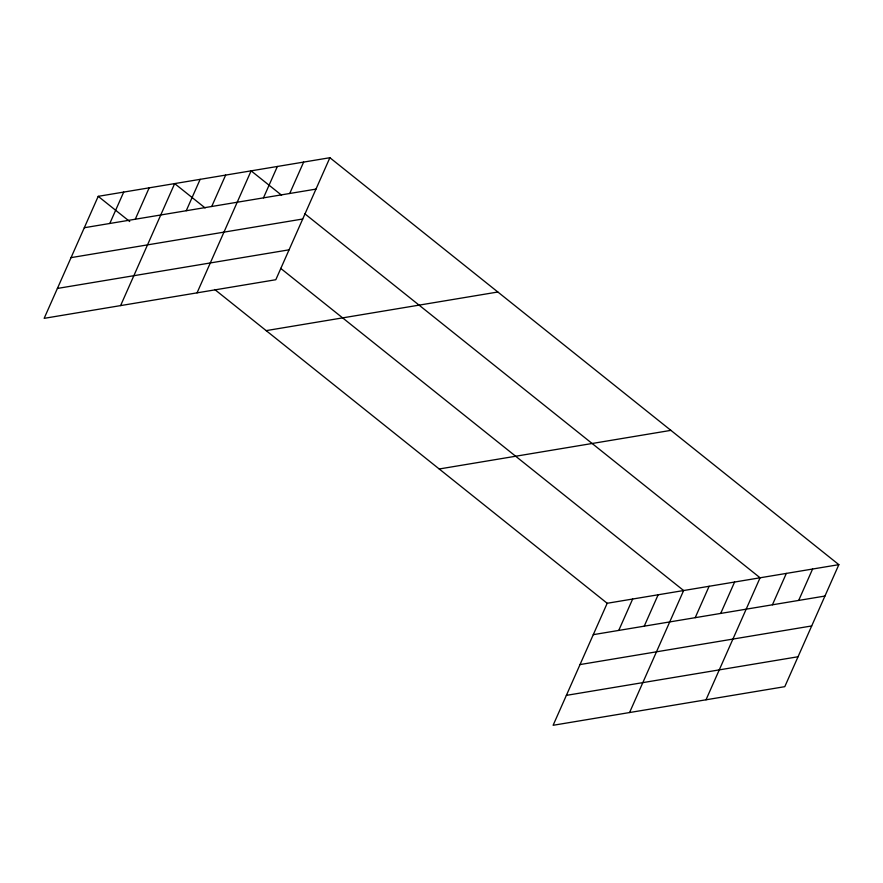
<?xml version="1.0" encoding="UTF-8"?>
<svg xmlns="http://www.w3.org/2000/svg" width="883" height="883" viewBox="0 0 883 883"><rect width="100%" height="100%" fill="white"/><g stroke="black" fill="none" stroke-linecap="round" stroke-linejoin="round"><path stroke-width="1.32" d="M329.889 157.715L98.212 196.335L44.15 318.344L275.816 279.723L329.889 157.715L838.85 564.656L784.788 686.665L553.111 725.285L607.184 603.277L838.85 564.656M109.79 223.476L123.697 192.086M135.276 219.227L149.183 187.836M120.596 305.606L174.668 183.598L205.11 207.935M186.247 210.728L200.154 179.348M211.721 206.49L225.64 175.099M197.052 292.858L251.114 170.849L281.567 195.187M263.465 197.858L277.372 166.468M289.723 193.487L303.631 162.097M618.751 630.418L632.658 599.027M644.237 626.168L658.144 594.778M629.568 712.537L683.63 590.528L280.695 268.366M695.208 617.67L709.115 586.279M720.694 613.42L734.601 582.029M706.014 699.789L760.086 577.78L304.657 213.653M772.426 604.8L786.334 573.409M798.685 600.418L812.592 569.027M84.304 227.726L315.982 189.105M71.059 257.626L302.726 219.006M57.406 288.443L289.072 249.823M266.169 330.628L497.846 292.008M439.226 468.983L670.892 430.363M593.266 634.667L824.943 596.047M580.021 664.568L811.687 625.948M566.367 695.374L798.033 656.753M98.212 196.335L129.713 221.523M214.735 289.503L607.184 603.277"/></g></svg>
